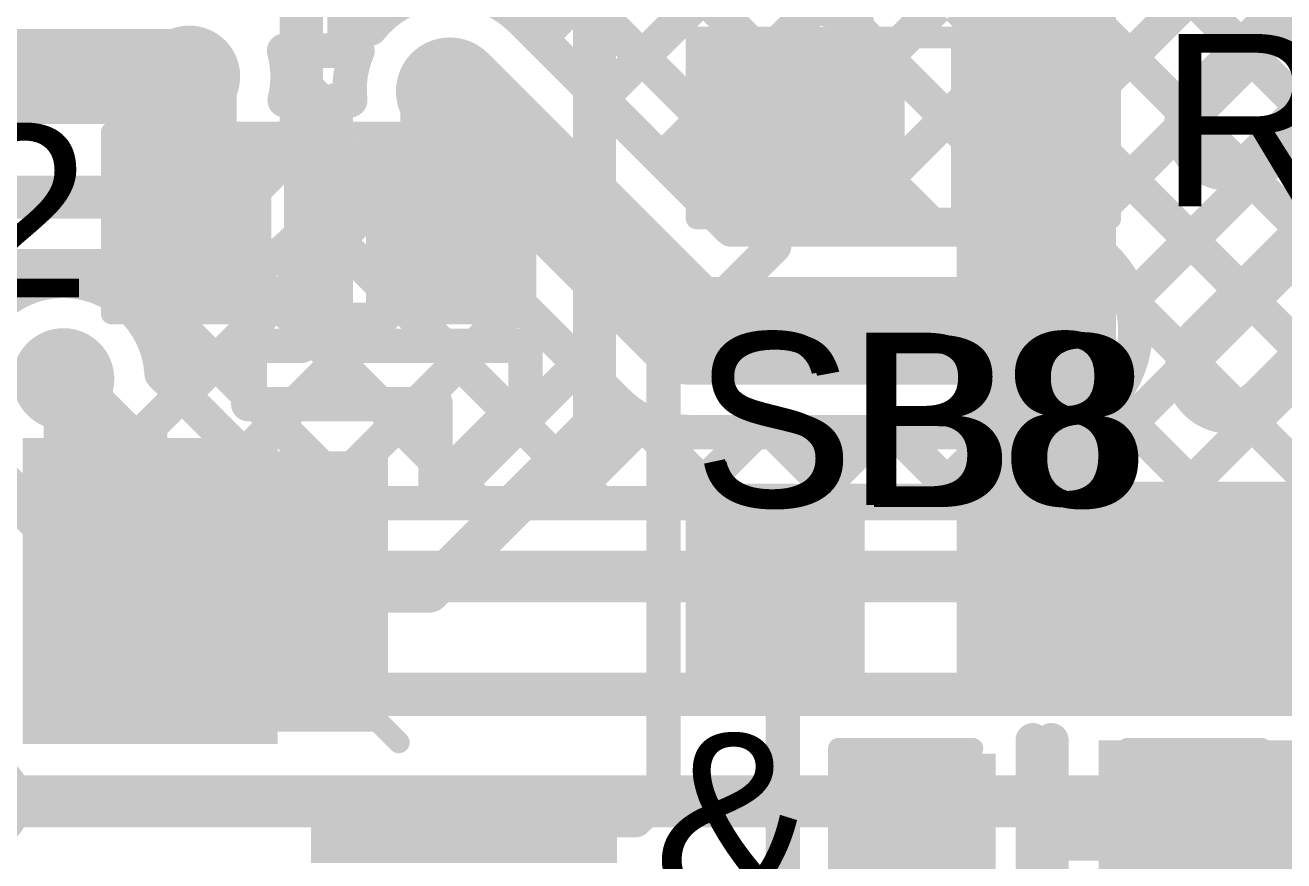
# Model space of a CAD drawing. Header units: millimetres. Extents: x -0.64 to 2.98, y -0.65 to 2.86.
# Drawn here: x 0.7399 to 1.0319, y 1.255 to 1.4489 of the extents above; entities that cross this region are included whole.
import ezdxf

# ---------------------------------------------------------------- set-up
doc = ezdxf.new("R2010")
doc.units = ezdxf.units.MM
doc.header["$MEASUREMENT"] = 0
for name, color, linetype in [('BottomLayer', 5, 'Continuous'), ('BottomSolder', 6, 'Continuous'), ('Mechanical2', 216, 'Continuous'), ('TopLayer', 1, 'Continuous'), ('TopOverlay', 2, 'Continuous'), ('TopPaste', 8, 'Continuous'), ('TopSolder', 216, 'Continuous'), ('ViaHoleLayer', 16, 'Continuous')]:
    doc.layers.add(name, color=color, linetype=linetype)
doc.styles.add('Arial', font='', dxfattribs={"height": 0.2})
doc.styles.get('Arial').set_extended_font_data('Arial')

# ---------------------------------------------------------------- blocks, each defined once
blk = doc.blocks.new('SOLDER_BRIDGE_278')
at = {"layer": 'TopLayer'}
for points in [[(-0.045, -0.0175), (-0.045, 0.0175), (-0.015, 0.0175), (-0.015, -0.0175)], [(0.015, -0.0175), (0.015, 0.0175), (0.045, 0.0175), (0.045, -0.0175)]]:
    blk.add_hatch(color=1, dxfattribs=at).paths.add_polyline_path(points)
at = {"layer": 'TopPaste'}
for points in [[(-0.045, -0.0175), (-0.045, 0.0175), (-0.015, 0.0175), (-0.015, -0.0175)], [(0.015, -0.0175), (0.015, 0.0175), (0.045, 0.0175), (0.045, -0.0175)]]:
    blk.add_hatch(color=8, dxfattribs=at).paths.add_polyline_path(points)
at = {"layer": 'TopSolder'}
for points in [[(-0.049, -0.0215), (-0.049, 0.0215), (-0.011, 0.0215), (-0.011, -0.0215)], [(0.011, -0.0215), (0.011, 0.0215), (0.049, 0.0215), (0.049, -0.0215)]]:
    blk.add_hatch(color=216, dxfattribs=at).paths.add_polyline_path(points)
at = {"layer": 'TopOverlay', "const_width": 0.005}
for points in [[(-0.05, 0.022), (-0.05, -0.022)], [(0.05, 0.022), (-0.05, 0.022)], [(0.05, 0.022), (0.05, -0.022)], [(0.05, -0.022), (-0.05, -0.022)]]:
    blk.add_lwpolyline(points, dxfattribs=at)
at = {"layer": 'TopOverlay', "const_width": 0.0025}
for points in [[(-0.05125, 0.022, 1), (-0.04875, 0.022, 1)], [(-0.05125, 0.022, 1), (-0.04875, 0.022, 1)], [(0.04875, 0.022, 1), (0.05125, 0.022, 1)], [(0.04875, 0.022, 1), (0.05125, 0.022, 1)], [(-0.05125, -0.022, 1), (-0.04875, -0.022, 1)], [(-0.05125, -0.022, 1), (-0.04875, -0.022, 1)], [(0.04875, -0.022, 1), (0.05125, -0.022, 1)], [(0.04875, -0.022, 1), (0.05125, -0.022, 1)]]:
    blk.add_lwpolyline(points, format="xyb", close=True, dxfattribs=at)
at = {"layer": 'TopOverlay'}
blk.add_text('SB8', height=0.04, rotation=-180, dxfattribs=at).set_placement((0.05069, -0.01952))
blk = doc.blocks.new('32TQFP_290')
at = {"layer": 'TopLayer'}
for points in [[(0.09055, -0.02362), (0.15354, -0.02362), (0.15354, -0.03543), (0.09055, -0.03543)], [(0.09055, -0.04331), (0.15354, -0.04331), (0.15354, -0.05512), (0.09055, -0.05512)], [(0.09055, -0.06299), (0.15354, -0.06299), (0.15354, -0.0748), (0.09055, -0.0748)], [(0.0748, -0.09055), (0.0748, -0.15354), (0.06299, -0.15354), (0.06299, -0.09055)]]:
    blk.add_hatch(color=1, dxfattribs=at).paths.add_polyline_path(points)
at = {"layer": 'TopPaste'}
for points in [[(0.09055, -0.02362), (0.15354, -0.02362), (0.15354, -0.03543), (0.09055, -0.03543)], [(0.09055, -0.04331), (0.15354, -0.04331), (0.15354, -0.05512), (0.09055, -0.05512)], [(0.09055, -0.06299), (0.15354, -0.06299), (0.15354, -0.0748), (0.09055, -0.0748)], [(0.0748, -0.09055), (0.0748, -0.15354), (0.06299, -0.15354), (0.06299, -0.09055)]]:
    blk.add_hatch(color=8, dxfattribs=at).paths.add_polyline_path(points)
at = {"layer": 'TopSolder'}
for points in [[(0.08655, -0.01962), (0.15754, -0.01962), (0.15754, -0.03943), (0.08655, -0.03943)], [(0.08655, -0.03931), (0.15754, -0.03931), (0.15754, -0.05912), (0.08655, -0.05912)], [(0.08655, -0.05899), (0.15754, -0.05899), (0.15754, -0.0788), (0.08655, -0.0788)], [(0.0788, -0.08655), (0.0788, -0.15754), (0.05899, -0.15754), (0.05899, -0.08655)]]:
    blk.add_hatch(color=216, dxfattribs=at).paths.add_polyline_path(points)
at = {"layer": 'TopOverlay', "const_width": 0.005}
blk.add_lwpolyline([(0.10895, -0.08494), (0.08694, -0.10694)], dxfattribs=at)
at = {"layer": 'TopOverlay', "const_width": 0.0025}
for points in [[(0.10769, -0.08494, 1), (0.1102, -0.08494, 1)], [(0.08569, -0.10694, 1), (0.08819, -0.10694, 1)]]:
    blk.add_lwpolyline(points, format="xyb", close=True, dxfattribs=at)
blk = doc.blocks.new('R__0603_329')
at = {"layer": 'TopLayer'}
for points in [[(-0.015, 0.0175), (-0.015, -0.0175), (-0.045, -0.0175), (-0.045, 0.0175)], [(0.045, 0.0175), (0.045, -0.0175), (0.015, -0.0175), (0.015, 0.0175)]]:
    blk.add_hatch(color=1, dxfattribs=at).paths.add_polyline_path(points)
at = {"layer": 'TopPaste'}
for points in [[(-0.015, 0.0175), (-0.015, -0.0175), (-0.045, -0.0175), (-0.045, 0.0175)], [(0.045, 0.0175), (0.045, -0.0175), (0.015, -0.0175), (0.015, 0.0175)]]:
    blk.add_hatch(color=8, dxfattribs=at).paths.add_polyline_path(points)
at = {"layer": 'TopSolder'}
for points in [[(-0.011, 0.0215), (-0.011, -0.0215), (-0.049, -0.0215), (-0.049, 0.0215)], [(0.049, 0.0215), (0.049, -0.0215), (0.011, -0.0215), (0.011, 0.0215)]]:
    blk.add_hatch(color=216, dxfattribs=at).paths.add_polyline_path(points)
at = {"layer": 'TopOverlay', "const_width": 0.005}
for points in [[(-0.048, 0.021), (-0.048, -0.021)], [(0.048, 0.021), (-0.048, 0.021)], [(0.048, 0.021), (0.048, -0.021)], [(0.048, -0.021), (-0.048, -0.021)]]:
    blk.add_lwpolyline(points, dxfattribs=at)
at = {"layer": 'TopOverlay', "const_width": 0.0025}
for points in [[(-0.04925, 0.021, 1), (-0.04675, 0.021, 1)], [(-0.04925, 0.021, 1), (-0.04675, 0.021, 1)], [(0.04675, 0.021, 1), (0.04925, 0.021, 1)], [(0.04675, 0.021, 1), (0.04925, 0.021, 1)], [(-0.04925, -0.021, 1), (-0.04675, -0.021, 1)], [(-0.04925, -0.021, 1), (-0.04675, -0.021, 1)], [(0.04675, -0.021, 1), (0.04925, -0.021, 1)], [(0.04675, -0.021, 1), (0.04925, -0.021, 1)]]:
    blk.add_lwpolyline(points, format="xyb", close=True, dxfattribs=at)
blk = doc.blocks.new('R__0603_330')
at = {"layer": 'TopLayer'}
for points in [[(-0.015, 0.0175), (-0.015, -0.0175), (-0.045, -0.0175), (-0.045, 0.0175)], [(0.045, 0.0175), (0.045, -0.0175), (0.015, -0.0175), (0.015, 0.0175)]]:
    blk.add_hatch(color=1, dxfattribs=at).paths.add_polyline_path(points)
at = {"layer": 'TopPaste'}
for points in [[(-0.015, 0.0175), (-0.015, -0.0175), (-0.045, -0.0175), (-0.045, 0.0175)], [(0.045, 0.0175), (0.045, -0.0175), (0.015, -0.0175), (0.015, 0.0175)]]:
    blk.add_hatch(color=8, dxfattribs=at).paths.add_polyline_path(points)
at = {"layer": 'TopSolder'}
for points in [[(-0.011, 0.0215), (-0.011, -0.0215), (-0.049, -0.0215), (-0.049, 0.0215)], [(0.049, 0.0215), (0.049, -0.0215), (0.011, -0.0215), (0.011, 0.0215)]]:
    blk.add_hatch(color=216, dxfattribs=at).paths.add_polyline_path(points)
at = {"layer": 'TopOverlay', "const_width": 0.005}
for points in [[(0.048, 0.021), (-0.048, 0.021)], [(-0.048, 0.021), (-0.048, -0.021)], [(0.048, 0.021), (0.048, -0.021)], [(0.048, -0.021), (-0.048, -0.021)]]:
    blk.add_lwpolyline(points, dxfattribs=at)
at = {"layer": 'TopOverlay', "const_width": 0.0025}
for points in [[(-0.04925, 0.021, 1), (-0.04675, 0.021, 1)], [(-0.04925, 0.021, 1), (-0.04675, 0.021, 1)], [(0.04675, 0.021, 1), (0.04925, 0.021, 1)], [(0.04675, 0.021, 1), (0.04925, 0.021, 1)], [(-0.04925, -0.021, 1), (-0.04675, -0.021, 1)], [(-0.04925, -0.021, 1), (-0.04675, -0.021, 1)], [(0.04675, -0.021, 1), (0.04925, -0.021, 1)], [(0.04675, -0.021, 1), (0.04925, -0.021, 1)]]:
    blk.add_lwpolyline(points, format="xyb", close=True, dxfattribs=at)
blk = doc.blocks.new('CAP_0603_359')
at = {"layer": 'TopLayer'}
for points in [[(-0.015, 0.0175), (-0.015, -0.0175), (-0.045, -0.0175), (-0.045, 0.0175)], [(0.045, 0.0175), (0.045, -0.0175), (0.015, -0.0175), (0.015, 0.0175)]]:
    blk.add_hatch(color=1, dxfattribs=at).paths.add_polyline_path(points)
at = {"layer": 'TopPaste'}
for points in [[(-0.015, 0.0175), (-0.015, -0.0175), (-0.045, -0.0175), (-0.045, 0.0175)], [(0.045, 0.0175), (0.045, -0.0175), (0.015, -0.0175), (0.015, 0.0175)]]:
    blk.add_hatch(color=8, dxfattribs=at).paths.add_polyline_path(points)
at = {"layer": 'TopSolder'}
for points in [[(-0.01264, 0.01986), (-0.01264, -0.01986), (-0.04736, -0.01986), (-0.04736, 0.01986)], [(0.04736, 0.01986), (0.04736, -0.01986), (0.01264, -0.01986), (0.01264, 0.01986)]]:
    blk.add_hatch(color=216, dxfattribs=at).paths.add_polyline_path(points)
at = {"layer": 'TopOverlay', "const_width": 0.005}
for points in [[(-0.049, -0.021), (-0.049, 0.021)], [(-0.049, 0.021), (-0.018, 0.021)], [(0.018, 0.021), (0.049, 0.021)], [(0.049, -0.021), (0.049, 0.021)], [(-0.049, -0.021), (-0.018, -0.021)], [(0.018, -0.021), (0.049, -0.021)]]:
    blk.add_lwpolyline(points, dxfattribs=at)
at = {"layer": 'TopOverlay', "const_width": 0.0025}
for points in [[(-0.05025, 0.021, 1), (-0.04775, 0.021, 1)], [(-0.05025, 0.021, 1), (-0.04775, 0.021, 1)], [(-0.01925, 0.021, 1), (-0.01675, 0.021, 1)], [(0.01675, 0.021, 1), (0.01925, 0.021, 1)], [(0.04775, 0.021, 1), (0.05025, 0.021, 1)], [(0.04775, 0.021, 1), (0.05025, 0.021, 1)], [(-0.05025, -0.021, 1), (-0.04775, -0.021, 1)], [(-0.05025, -0.021, 1), (-0.04775, -0.021, 1)], [(-0.01925, -0.021, 1), (-0.01675, -0.021, 1)], [(0.01675, -0.021, 1), (0.01925, -0.021, 1)], [(0.04775, -0.021, 1), (0.05025, -0.021, 1)], [(0.04775, -0.021, 1), (0.05025, -0.021, 1)]]:
    blk.add_lwpolyline(points, format="xyb", close=True, dxfattribs=at)

msp = doc.modelspace()

# ---------------------------------------------------------------- hatches: boundary and pattern name
at = {"layer": 'BottomLayer'}
h = msp.add_hatch(color=5, dxfattribs=at)
edge = h.paths.add_edge_path()
edge.add_arc((0.778, 1.437), 0.01181, 0, 360)
h = msp.add_hatch(color=5, dxfattribs=at)
edge = h.paths.add_edge_path()
edge.add_arc((0.838, 1.434), 0.01181, 0, 360)
h = msp.add_hatch(color=5, dxfattribs=at)
edge = h.paths.add_edge_path()
edge.add_arc((0.974, 1.378), 0.01181, 0, 360)
h = msp.add_hatch(color=5, dxfattribs=at)
edge = h.paths.add_edge_path()
edge.add_arc((0.7488, 1.3668), 0.01181, 0, 360)
h = msp.add_hatch(color=5, dxfattribs=at)
edge = h.paths.add_edge_path()
edge.add_arc((0.72953, 1.26884), 0.01181, 0, 360)
at = {"layer": 'BottomSolder'}
h = msp.add_hatch(color=6, dxfattribs=at)
edge = h.paths.add_edge_path()
edge.add_arc((0.778, 1.437), 0.00791, 0, 360)
h = msp.add_hatch(color=6, dxfattribs=at)
edge = h.paths.add_edge_path()
edge.add_arc((0.838, 1.434), 0.00791, 0, 360)
h = msp.add_hatch(color=6, dxfattribs=at)
edge = h.paths.add_edge_path()
edge.add_arc((0.974, 1.378), 0.00791, 0, 360)
h = msp.add_hatch(color=6, dxfattribs=at)
edge = h.paths.add_edge_path()
edge.add_arc((0.7488, 1.3668), 0.00791, 0, 360)
at = {"layer": 'TopLayer'}
for points in [[(0.956, 1.294), (0.993, 1.294), (0.993, 1.499), (0.956, 1.499)], [(0.89569, 1.40406), (0.944, 1.40406), (0.944, 1.44606), (0.89569, 1.44606)], [(0.783, 1.285), (0.82414, 1.285), (0.82414, 1.35), (0.783, 1.35)], [(0.96, 1.294), (1.127, 1.294), (1.127, 1.343), (0.96, 1.343)], [(0.989, 1.229), (1.132, 1.229), (1.132, 1.283), (0.989, 1.283)]]:
    msp.add_hatch(color=1, dxfattribs=at).paths.add_polyline_path(points)
h = msp.add_hatch(color=1, dxfattribs=at)
edge = h.paths.add_edge_path()
edge.add_arc((0.778, 1.437), 0.01181, 0, 360)
h = msp.add_hatch(color=1, dxfattribs=at)
edge = h.paths.add_edge_path()
edge.add_arc((0.838, 1.434), 0.01181, 0, 360)
h = msp.add_hatch(color=1, dxfattribs=at)
edge = h.paths.add_edge_path()
edge.add_arc((0.974, 1.378), 0.01181, 0, 360)
h = msp.add_hatch(color=1, dxfattribs=at)
edge = h.paths.add_edge_path()
edge.add_arc((0.7488, 1.3668), 0.01181, 0, 360)
h = msp.add_hatch(color=1, dxfattribs=at)
edge = h.paths.add_edge_path()
edge.add_arc((0.72953, 1.26884), 0.01181, 0, 360)
at = {"layer": 'TopSolder'}
h = msp.add_hatch(color=216, dxfattribs=at)
edge = h.paths.add_edge_path()
edge.add_arc((0.778, 1.437), 0.00791, 0, 360)
h = msp.add_hatch(color=216, dxfattribs=at)
edge = h.paths.add_edge_path()
edge.add_arc((0.838, 1.434), 0.00791, 0, 360)
h = msp.add_hatch(color=216, dxfattribs=at)
edge = h.paths.add_edge_path()
edge.add_arc((0.974, 1.378), 0.00791, 0, 360)
h = msp.add_hatch(color=216, dxfattribs=at)
edge = h.paths.add_edge_path()
edge.add_arc((0.7488, 1.3668), 0.00791, 0, 360)
at = {"layer": 'ViaHoleLayer'}
h = msp.add_hatch(color=16, dxfattribs=at)
edge = h.paths.add_edge_path()
edge.add_arc((0.778, 1.437), 0.00591, 0, 360)
h = msp.add_hatch(color=16, dxfattribs=at)
edge = h.paths.add_edge_path()
edge.add_arc((0.838, 1.434), 0.00591, 0, 360)
h = msp.add_hatch(color=16, dxfattribs=at)
edge = h.paths.add_edge_path()
edge.add_arc((0.974, 1.378), 0.00591, 0, 360)
h = msp.add_hatch(color=16, dxfattribs=at)
edge = h.paths.add_edge_path()
edge.add_arc((0.7488, 1.3668), 0.00591, 0, 360)

# ---------------------------------------------------------------- linework, layer by layer
at = {"layer": 'BottomLayer'}
for points, const_width in [([(0.97763, 1.338), (1.28563, 1.646)], 0.008), ([(1.00591, 1.338), (1.31391, 1.646)], 0.008), ([(1.0342, 1.338), (1.3422, 1.646)], 0.008), ([(0.804, 1.423), (0.804, 1.547)], 0.01), ([(0.82, 1.44813), (0.82, 1.5185)], 0.008), ([(0.98284, 1.39978), (1.08689, 1.50383)], 0.008), ([(0.85929, 1.44594), (0.90936, 1.496)], 0.008), ([(0.99641, 1.38507), (1.09952, 1.48818)], 0.008), ([(0.87905, 1.47377), (0.95131, 1.4015)], 0.008), ([(0.87344, 1.4318), (0.90864, 1.467)], 0.008), ([(0.86689, 1.45764), (0.92303, 1.4015)], 0.008), ([(0.88758, 1.41766), (0.92316, 1.45324)], 0.008), ([(0.95628, 1.4015), (1.00798, 1.4532)], 0.008), ([(1.01185, 1.45409), (1.12795, 1.338)], 0.008), ([(0.85506, 1.45018), (0.90373, 1.4015)], 0.008), ([(0.90172, 1.40351), (0.95121, 1.453)], 0.008), ([(0.92799, 1.4015), (0.97949, 1.453)], 0.008), ([(0.92888, 1.45222), (0.98052, 1.40058)], 0.008), ([(0.95638, 1.453), (1.07138, 1.338)], 0.008), ([(0.98467, 1.453), (1.09966, 1.338)], 0.008), ([(0.59, 1.437), (0.778, 1.437)], 0.022), ([(0.83844, 1.43356), (0.894, 1.378)], 0.025), ([(0.838, 1.43356), (0.83844, 1.43356)], 0.022), ([(0.79, 1.409), (0.804, 1.423)], 0.01), ([(0.82182, 1.41694), (0.87737, 1.3614)], 0.008), ([(0.7765, 1.36314), (0.82606, 1.41271)], 0.008), ([(0.693, 1.409), (0.79, 1.409)], 0.01), ([(0.80133, 1.3977), (0.8153, 1.41167)], 0.008), ([(0.80751, 1.40388), (0.87339, 1.338)], 0.008), ([(0.90373, 1.4015), (0.974, 1.4015)], 0.008), ([(0.79064, 1.349), (0.8402, 1.39856)], 0.008), ([(0.69963, 1.393), (0.79, 1.393)], 0.008), ([(0.73354, 1.393), (0.7391, 1.38744)], 0.008), ([(0.76183, 1.393), (0.81683, 1.338)], 0.008), ([(0.76639, 1.38132), (0.77807, 1.393)], 0.008), ([(0.79011, 1.393), (0.84511, 1.338)], 0.008), ([(0.894, 1.378), (0.974, 1.378)], 0.025), ([(0.80792, 1.338), (0.85434, 1.38442)], 0.008), ([(0.99658, 1.38452), (1.0431, 1.338)], 0.008), ([(0.7488, 1.3668), (0.7946, 1.321)], 0.012), ([(0.83621, 1.338), (0.86849, 1.37028)], 0.008), ([(0.71043, 1.3668), (0.78359, 1.29365)], 0.01), ([(0.77158, 1.36807), (0.80164, 1.338)], 0.008), ([(0.99102, 1.36179), (1.01481, 1.338)], 0.008), ([(0.86449, 1.338), (0.88348, 1.35699)], 0.008), ([(0.88171, 1.35797), (0.90168, 1.338)], 0.008), ([(0.89278, 1.338), (0.90928, 1.3545)], 0.008), ([(0.894, 1.3545), (0.974, 1.3545)], 0.008), ([(0.91346, 1.3545), (0.92996, 1.338)], 0.008), ([(0.92106, 1.338), (0.93756, 1.3545)], 0.008), ([(0.94175, 1.3545), (0.95825, 1.338)], 0.008), ([(0.94935, 1.338), (0.96585, 1.3545)], 0.008), ([(0.97003, 1.3545), (0.98653, 1.338)], 0.008), ([(0.80164, 1.338), (1.145, 1.338)], 0.008), ([(0.7946, 1.321), (1.15204, 1.321)], 0.012), ([(0.78359, 1.29365), (1.156, 1.29365)], 0.01), ([(0.72953, 1.26884), (1.17884, 1.26884)], 0.012)]:
    msp.add_lwpolyline(points, dxfattribs=dict(at, const_width=const_width))
at = {"layer": 'BottomLayer', "const_width": 0.008}
for points in [[(0.93603, 1.453, -0.935286), (0.92109, 1.496)], [(0.82, 1.44813, -0.283041), (0.84314, 1.45659)], [(0.84856, 1.45477, -0.085191), (0.85506, 1.45018)], [(0.81961, 1.4195, -0.142428), (0.8153, 1.41167)], [(0.81961, 1.4195, -0.142116), (0.81531, 1.41169)], [(0.974, 1.4015, -0.414214), (0.9975, 1.378)], [(0.80133, 1.3977, -0.199231), (0.79, 1.393)], [(0.80131, 1.39769, -0.198912), (0.79, 1.393)], [(0.72962, 1.37914, -0.727007), (0.77158, 1.36807)], [(0.9975, 1.378, -0.414214), (0.974, 1.3545)], [(0.894, 1.3545, -0.199188), (0.87737, 1.3614)], [(0.894, 1.3545, -0.198912), (0.87738, 1.36138)]]:
    msp.add_lwpolyline(points, format="xyb", dxfattribs=at)
at = {"layer": 'BottomLayer'}
for points, const_width in [([(0.85306, 1.45018, 1), (0.85706, 1.45018, 1)], 0.004), ([(0.85306, 1.45018, 1), (0.85706, 1.45018, 1)], 0.004), ([(0.92688, 1.45222, 1), (0.93088, 1.45222, 1)], 0.004), ([(0.818, 1.44813, 1), (0.822, 1.44813, 1)], 0.004), ([(0.818, 1.44813, 1), (0.822, 1.44813, 1)], 0.004), ([(0.85729, 1.44594, 1), (0.86129, 1.44594, 1)], 0.004), ([(0.7725, 1.437, 1), (0.7835, 1.437, 1)], 0.011), ([(0.83219, 1.43356, 1), (0.84469, 1.43356, 1)], 0.0125), ([(0.8325, 1.43356, 1), (0.8435, 1.43356, 1)], 0.011), ([(0.83294, 1.43356, 1), (0.84394, 1.43356, 1)], 0.011), ([(0.87144, 1.4318, 1), (0.87544, 1.4318, 1)], 0.004), ([(0.8015, 1.423, 1), (0.8065, 1.423, 1)], 0.005), ([(0.8015, 1.423, 1), (0.8065, 1.423, 1)], 0.005), ([(0.81761, 1.4195, 1), (0.82161, 1.4195, 1)], 0.004), ([(0.81761, 1.4195, 1), (0.82161, 1.4195, 1)], 0.004), ([(0.81982, 1.41694, 1), (0.82382, 1.41694, 1)], 0.004), ([(0.88558, 1.41766, 1), (0.88958, 1.41766, 1)], 0.004), ([(0.82406, 1.41271, 1), (0.82806, 1.41271, 1)], 0.004), ([(0.7875, 1.409, 1), (0.7925, 1.409, 1)], 0.005), ([(0.7875, 1.409, 1), (0.7925, 1.409, 1)], 0.005), ([(0.8133, 1.41167, 1), (0.8173, 1.41167, 1)], 0.004), ([(0.8133, 1.41167, 1), (0.8173, 1.41167, 1)], 0.004), ([(0.81331, 1.41169, 1), (0.81731, 1.41169, 1)], 0.004), ([(0.80551, 1.40388, 1), (0.80951, 1.40388, 1)], 0.004), ([(0.89972, 1.40351, 1), (0.90372, 1.40351, 1)], 0.004), ([(0.90173, 1.4015, 1), (0.90573, 1.4015, 1)], 0.004), ([(0.90173, 1.4015, 1), (0.90573, 1.4015, 1)], 0.004), ([(0.92103, 1.4015, 1), (0.92503, 1.4015, 1)], 0.004), ([(0.92599, 1.4015, 1), (0.92999, 1.4015, 1)], 0.004), ([(0.94931, 1.4015, 1), (0.95331, 1.4015, 1)], 0.004), ([(0.95428, 1.4015, 1), (0.95828, 1.4015, 1)], 0.004), ([(0.972, 1.4015, 1), (0.976, 1.4015, 1)], 0.004), ([(0.972, 1.4015, 1), (0.976, 1.4015, 1)], 0.004), ([(0.97852, 1.40058, 1), (0.98252, 1.40058, 1)], 0.004), ([(0.79931, 1.39769, 1), (0.80331, 1.39769, 1)], 0.004), ([(0.79933, 1.3977, 1), (0.80333, 1.3977, 1)], 0.004), ([(0.79933, 1.3977, 1), (0.80333, 1.3977, 1)], 0.004), ([(0.8382, 1.39856, 1), (0.8422, 1.39856, 1)], 0.004), ([(0.98084, 1.39978, 1), (0.98484, 1.39978, 1)], 0.004), ([(0.75983, 1.393, 1), (0.76383, 1.393, 1)], 0.004), ([(0.77607, 1.393, 1), (0.78007, 1.393, 1)], 0.004), ([(0.788, 1.393, 1), (0.792, 1.393, 1)], 0.004), ([(0.788, 1.393, 1), (0.792, 1.393, 1)], 0.004), ([(0.788, 1.393, 1), (0.792, 1.393, 1)], 0.004), ([(0.78811, 1.393, 1), (0.79211, 1.393, 1)], 0.004), ([(0.7371, 1.38744, 1), (0.7411, 1.38744, 1)], 0.004), ([(0.88775, 1.378, 1), (0.90025, 1.378, 1)], 0.0125), ([(0.88775, 1.378, 1), (0.90025, 1.378, 1)], 0.0125), ([(0.96775, 1.378, 1), (0.98025, 1.378, 1)], 0.0125), ([(0.85234, 1.38442, 1), (0.85634, 1.38442, 1)], 0.004), ([(0.99441, 1.38507, 1), (0.99841, 1.38507, 1)], 0.004), ([(0.99458, 1.38452, 1), (0.99858, 1.38452, 1)], 0.004), ([(0.76439, 1.38132, 1), (0.76839, 1.38132, 1)], 0.004), ([(0.9955, 1.378, 1), (0.9995, 1.378, 1)], 0.004), ([(0.9955, 1.378, 1), (0.9995, 1.378, 1)], 0.004), ([(0.7458, 1.3668, 1), (0.7518, 1.3668, 1)], 0.006), ([(0.86649, 1.37028, 1), (0.87049, 1.37028, 1)], 0.004), ([(0.76958, 1.36807, 1), (0.77358, 1.36807, 1)], 0.004), ([(0.76958, 1.36807, 1), (0.77358, 1.36807, 1)], 0.004), ([(0.7745, 1.36314, 1), (0.7785, 1.36314, 1)], 0.004), ([(0.87537, 1.3614, 1), (0.87937, 1.3614, 1)], 0.004), ([(0.87537, 1.3614, 1), (0.87937, 1.3614, 1)], 0.004), ([(0.87538, 1.36138, 1), (0.87938, 1.36138, 1)], 0.004), ([(0.98902, 1.36179, 1), (0.99302, 1.36179, 1)], 0.004), ([(0.87971, 1.35797, 1), (0.88371, 1.35797, 1)], 0.004), ([(0.88148, 1.35699, 1), (0.88548, 1.35699, 1)], 0.004), ([(0.892, 1.3545, 1), (0.896, 1.3545, 1)], 0.004), ([(0.892, 1.3545, 1), (0.896, 1.3545, 1)], 0.004), ([(0.892, 1.3545, 1), (0.896, 1.3545, 1)], 0.004), ([(0.90728, 1.3545, 1), (0.91128, 1.3545, 1)], 0.004), ([(0.91146, 1.3545, 1), (0.91546, 1.3545, 1)], 0.004), ([(0.93556, 1.3545, 1), (0.93956, 1.3545, 1)], 0.004), ([(0.93975, 1.3545, 1), (0.94375, 1.3545, 1)], 0.004), ([(0.96385, 1.3545, 1), (0.96785, 1.3545, 1)], 0.004), ([(0.96803, 1.3545, 1), (0.97203, 1.3545, 1)], 0.004), ([(0.972, 1.3545, 1), (0.976, 1.3545, 1)], 0.004), ([(0.972, 1.3545, 1), (0.976, 1.3545, 1)], 0.004), ([(0.78864, 1.349, 1), (0.79264, 1.349, 1)], 0.004), ([(0.79964, 1.338, 1), (0.80364, 1.338, 1)], 0.004), ([(0.79964, 1.338, 1), (0.80364, 1.338, 1)], 0.004), ([(0.80592, 1.338, 1), (0.80992, 1.338, 1)], 0.004), ([(0.81483, 1.338, 1), (0.81883, 1.338, 1)], 0.004), ([(0.83421, 1.338, 1), (0.83821, 1.338, 1)], 0.004), ([(0.84311, 1.338, 1), (0.84711, 1.338, 1)], 0.004), ([(0.86249, 1.338, 1), (0.86649, 1.338, 1)], 0.004), ([(0.87139, 1.338, 1), (0.87539, 1.338, 1)], 0.004), ([(0.89078, 1.338, 1), (0.89478, 1.338, 1)], 0.004), ([(0.89968, 1.338, 1), (0.90368, 1.338, 1)], 0.004), ([(0.91906, 1.338, 1), (0.92306, 1.338, 1)], 0.004), ([(0.92796, 1.338, 1), (0.93196, 1.338, 1)], 0.004), ([(0.94735, 1.338, 1), (0.95135, 1.338, 1)], 0.004), ([(0.95625, 1.338, 1), (0.96025, 1.338, 1)], 0.004), ([(0.97563, 1.338, 1), (0.97963, 1.338, 1)], 0.004), ([(0.98453, 1.338, 1), (0.98853, 1.338, 1)], 0.004), ([(1.00391, 1.338, 1), (1.00791, 1.338, 1)], 0.004), ([(1.01281, 1.338, 1), (1.01681, 1.338, 1)], 0.004), ([(1.0322, 1.338, 1), (1.0362, 1.338, 1)], 0.004), ([(0.7916, 1.321, 1), (0.7976, 1.321, 1)], 0.006), ([(0.7916, 1.321, 1), (0.7976, 1.321, 1)], 0.006), ([(0.78109, 1.29365, 1), (0.78609, 1.29365, 1)], 0.005), ([(0.78109, 1.29365, 1), (0.78609, 1.29365, 1)], 0.005)]:
    msp.add_lwpolyline(points, format="xyb", close=True, dxfattribs=dict(at, const_width=const_width))
at = {"layer": 'Mechanical2', "const_width": 0.01}
msp.add_lwpolyline([(1.75783, 2.80917, -6.230382), (0.64896, 2.81029)], format="xyb", dxfattribs=at)
at = {"layer": 'TopLayer'}
for points, const_width in [([(0.815, 1.44698), (0.815, 1.4806)], 0.01), ([(1.01207, 1.43257), (1.06018, 1.48068)], 0.01), ([(1.02621, 1.41843), (1.07432, 1.46654)], 0.01), ([(0.872, 1.356), (0.872, 1.462)], 0.01), ([(1.01228, 1.37621), (1.08846, 1.4524)], 0.01), ([(0.778, 1.403), (0.778, 1.437)], 0.022), ([(0.80001, 1.44298), (0.81703, 1.44298)], 0.008), ([(0.80073, 1.43895), (0.812, 1.42768)], 0.008), ([(0.838, 1.403), (0.838, 1.434)], 0.022), ([(1.02642, 1.36207), (1.1026, 1.43825)], 0.01), ([(0.91432, 1.42569), (0.9157, 1.42431)], 0.022), ([(0.804, 1.3745), (0.804, 1.4315)], 0.008), ([(0.812, 1.3745), (0.812, 1.4315)], 0.008), ([(0.804, 1.41893), (0.812, 1.42693)], 0.008), ([(0.91369, 1.39769), (0.91369, 1.42506)], 0.008), ([(1.01207, 1.41843), (1.01207, 1.41843)], 0.01), ([(1.02621, 1.41843), (1.02621, 1.41843)], 0.01), ([(0.804, 1.40739), (0.812, 1.39939)], 0.008), ([(0.777, 1.364), (0.777, 1.398)], 0.008), ([(0.804, 1.39064), (0.812, 1.39864)], 0.008), ([(0.888, 1.372), (0.91369, 1.39769)], 0.008), ([(0.804, 1.37911), (0.82211, 1.361)], 0.008), ([(0.792, 1.364), (0.792, 1.3745)], 0.008), ([(0.792, 1.3745), (0.804, 1.3745)], 0.008), ([(0.80264, 1.361), (0.81614, 1.3745)], 0.008), ([(0.812, 1.3745), (0.856, 1.3745)], 0.008), ([(0.83092, 1.361), (0.84442, 1.3745)], 0.008), ([(0.83689, 1.3745), (0.85238, 1.35901)], 0.008), ([(0.856, 1.36263), (0.856, 1.3745)], 0.008), ([(0.888, 1.271), (0.888, 1.372)], 0.008), ([(0.74922, 1.31761), (0.74922, 1.36638)], 0.01), ([(0.76894, 1.35594), (0.777, 1.364)], 0.008), ([(0.83514, 1.34177), (0.856, 1.36263)], 0.008), ([(1.01228, 1.36207), (1.01228, 1.36207)], 0.01), ([(1.02642, 1.36207), (1.02642, 1.36207)], 0.01), ([(0.7917, 1.361), (0.83514, 1.361)], 0.008), ([(0.83514, 1.34177), (0.83514, 1.361)], 0.008), ([(0.83361, 1.31761), (0.872, 1.356)], 0.01), ([(0.76894, 1.31765), (0.76894, 1.35594)], 0.008), ([(0.7689, 1.31761), (0.76894, 1.31765)], 0.008), ([(0.78859, 1.31761), (0.83361, 1.31761)], 0.01), ([(0.91569, 1.25069), (0.91569, 1.31806)], 0.008), ([(0.97369, 1.23156), (0.97369, 1.283)], 0.008), ([(0.97369, 1.27749), (0.978, 1.2818)], 0.008), ([(0.978, 1.2204), (0.978, 1.283)], 0.008), ([(0.88146, 1.26446), (0.888, 1.271)], 0.008), ([(0.84174, 1.26446), (0.88146, 1.26446)], 0.008), ([(0.97369, 1.26599), (0.978, 1.26168)], 0.008), ([(0.98269, 1.26006), (1.00769, 1.26006)], 0.01), ([(0.94769, 1.23069), (0.94769, 1.26006)], 0.008), ([(1.00769, 1.21069), (1.00769, 1.26006)], 0.008), ([(0.97369, 1.24921), (0.978, 1.25352)], 0.008)]:
    msp.add_lwpolyline(points, dxfattribs=dict(at, const_width=const_width))
for points, const_width in [([(0.8125, 1.44698, 1), (0.8175, 1.44698, 1)], 0.005), ([(0.7725, 1.437, 1), (0.7835, 1.437, 1)], 0.011), ([(0.79801, 1.44298, 1), (0.80201, 1.44298, 1)], 0.004), ([(0.79801, 1.44298, 1), (0.80201, 1.44298, 1)], 0.004), ([(0.81503, 1.44298, 1), (0.81903, 1.44298, 1)], 0.004), ([(0.81503, 1.44298, 1), (0.81903, 1.44298, 1)], 0.004), ([(0.79873, 1.43895, 1), (0.80273, 1.43895, 1)], 0.004), ([(0.8325, 1.434, 1), (0.8435, 1.434, 1)], 0.011), ([(0.79881, 1.437, 1), (0.80281, 1.437, 1)], 0.004), ([(0.79881, 1.437, 1), (0.80281, 1.437, 1)], 0.004), ([(0.90882, 1.42569, 1), (0.91982, 1.42569, 1)], 0.011), ([(1.00957, 1.43257, 1), (1.01457, 1.43257, 1)], 0.005), ([(1.00957, 1.43257, 1), (1.01457, 1.43257, 1)], 0.005), ([(0.79814, 1.4315, 1), (0.80214, 1.4315, 1)], 0.004), ([(0.802, 1.4315, 1), (0.806, 1.4315, 1)], 0.004), ([(0.81, 1.4315, 1), (0.814, 1.4315, 1)], 0.004), ([(0.81333, 1.4315, 1), (0.81733, 1.4315, 1)], 0.004), ([(0.9102, 1.42431, 1), (0.9212, 1.42431, 1)], 0.011), ([(0.81, 1.42768, 1), (0.814, 1.42768, 1)], 0.004), ([(0.81, 1.42693, 1), (0.814, 1.42693, 1)], 0.004), ([(0.91169, 1.42506, 1), (0.91569, 1.42506, 1)], 0.004), ([(0.802, 1.41893, 1), (0.806, 1.41893, 1)], 0.004), ([(1.00957, 1.41843, 1), (1.01457, 1.41843, 1)], 0.005), ([(1.00957, 1.41843, 1), (1.01457, 1.41843, 1)], 0.005), ([(1.00957, 1.41843, 1), (1.01457, 1.41843, 1)], 0.005), ([(1.00957, 1.41843, 1), (1.01457, 1.41843, 1)], 0.005), ([(1.02371, 1.41843, 1), (1.02871, 1.41843, 1)], 0.005), ([(1.02371, 1.41843, 1), (1.02871, 1.41843, 1)], 0.005), ([(1.02371, 1.41843, 1), (1.02871, 1.41843, 1)], 0.005), ([(1.02371, 1.41843, 1), (1.02871, 1.41843, 1)], 0.005), ([(0.7725, 1.403, 1), (0.7835, 1.403, 1)], 0.011), ([(0.8325, 1.403, 1), (0.8435, 1.403, 1)], 0.011), ([(0.802, 1.40739, 1), (0.806, 1.40739, 1)], 0.004), ([(0.775, 1.398, 1), (0.779, 1.398, 1)], 0.004), ([(0.81, 1.39939, 1), (0.814, 1.39939, 1)], 0.004), ([(0.81, 1.39864, 1), (0.814, 1.39864, 1)], 0.004), ([(0.91169, 1.39769, 1), (0.91569, 1.39769, 1)], 0.004), ([(0.91169, 1.39769, 1), (0.91569, 1.39769, 1)], 0.004), ([(0.802, 1.39064, 1), (0.806, 1.39064, 1)], 0.004), ([(0.802, 1.37911, 1), (0.806, 1.37911, 1)], 0.004), ([(1.00978, 1.37621, 1), (1.01478, 1.37621, 1)], 0.005), ([(1.00978, 1.37621, 1), (1.01478, 1.37621, 1)], 0.005), ([(0.79, 1.3745, 1), (0.794, 1.3745, 1)], 0.004), ([(0.79, 1.3745, 1), (0.794, 1.3745, 1)], 0.004), ([(0.802, 1.3745, 1), (0.806, 1.3745, 1)], 0.004), ([(0.802, 1.3745, 1), (0.806, 1.3745, 1)], 0.004), ([(0.81, 1.3745, 1), (0.814, 1.3745, 1)], 0.004), ([(0.81, 1.3745, 1), (0.814, 1.3745, 1)], 0.004), ([(0.81414, 1.3745, 1), (0.81814, 1.3745, 1)], 0.004), ([(0.83489, 1.3745, 1), (0.83889, 1.3745, 1)], 0.004), ([(0.84242, 1.3745, 1), (0.84642, 1.3745, 1)], 0.004), ([(0.854, 1.3745, 1), (0.858, 1.3745, 1)], 0.004), ([(0.854, 1.3745, 1), (0.858, 1.3745, 1)], 0.004), ([(0.886, 1.372, 1), (0.89, 1.372, 1)], 0.004), ([(0.886, 1.372, 1), (0.89, 1.372, 1)], 0.004), ([(0.74672, 1.36638, 1), (0.75172, 1.36638, 1)], 0.005), ([(0.775, 1.364, 1), (0.779, 1.364, 1)], 0.004), ([(0.775, 1.364, 1), (0.779, 1.364, 1)], 0.004), ([(0.79, 1.364, 1), (0.794, 1.364, 1)], 0.004), ([(0.854, 1.36263, 1), (0.858, 1.36263, 1)], 0.004), ([(0.854, 1.36263, 1), (0.858, 1.36263, 1)], 0.004), ([(1.00978, 1.36207, 1), (1.01478, 1.36207, 1)], 0.005), ([(1.00978, 1.36207, 1), (1.01478, 1.36207, 1)], 0.005), ([(1.00978, 1.36207, 1), (1.01478, 1.36207, 1)], 0.005), ([(1.00978, 1.36207, 1), (1.01478, 1.36207, 1)], 0.005), ([(1.02392, 1.36207, 1), (1.02892, 1.36207, 1)], 0.005), ([(1.02392, 1.36207, 1), (1.02892, 1.36207, 1)], 0.005), ([(1.02392, 1.36207, 1), (1.02892, 1.36207, 1)], 0.005), ([(1.02392, 1.36207, 1), (1.02892, 1.36207, 1)], 0.005), ([(0.7897, 1.361, 1), (0.7937, 1.361, 1)], 0.004), ([(0.80064, 1.361, 1), (0.80464, 1.361, 1)], 0.004), ([(0.82011, 1.361, 1), (0.82411, 1.361, 1)], 0.004), ([(0.82892, 1.361, 1), (0.83292, 1.361, 1)], 0.004), ([(0.83314, 1.361, 1), (0.83714, 1.361, 1)], 0.004), ([(0.83314, 1.361, 1), (0.83714, 1.361, 1)], 0.004), ([(0.85038, 1.35901, 1), (0.85438, 1.35901, 1)], 0.004), ([(0.8695, 1.356, 1), (0.8745, 1.356, 1)], 0.005), ([(0.8695, 1.356, 1), (0.8745, 1.356, 1)], 0.005), ([(0.76694, 1.35594, 1), (0.77094, 1.35594, 1)], 0.004), ([(0.76694, 1.35594, 1), (0.77094, 1.35594, 1)], 0.004), ([(0.83314, 1.34177, 1), (0.83714, 1.34177, 1)], 0.004), ([(0.83314, 1.34177, 1), (0.83714, 1.34177, 1)], 0.004), ([(0.74672, 1.31761, 1), (0.75172, 1.31761, 1)], 0.005), ([(0.7669, 1.31761, 1), (0.7709, 1.31761, 1)], 0.004), ([(0.76694, 1.31765, 1), (0.77094, 1.31765, 1)], 0.004), ([(0.76694, 1.31765, 1), (0.77094, 1.31765, 1)], 0.004), ([(0.78609, 1.31761, 1), (0.79109, 1.31761, 1)], 0.005), ([(0.83111, 1.31761, 1), (0.83611, 1.31761, 1)], 0.005), ([(0.83111, 1.31761, 1), (0.83611, 1.31761, 1)], 0.005), ([(0.91369, 1.31806, 1), (0.91769, 1.31806, 1)], 0.004), ([(0.97169, 1.283, 1), (0.97569, 1.283, 1)], 0.004), ([(0.976, 1.283, 1), (0.98, 1.283, 1)], 0.004), ([(0.976, 1.2818, 1), (0.98, 1.2818, 1)], 0.004), ([(0.97169, 1.27749, 1), (0.97569, 1.27749, 1)], 0.004), ([(0.886, 1.271, 1), (0.89, 1.271, 1)], 0.004), ([(0.886, 1.271, 1), (0.89, 1.271, 1)], 0.004), ([(0.83974, 1.26446, 1), (0.84374, 1.26446, 1)], 0.004), ([(0.87946, 1.26446, 1), (0.88346, 1.26446, 1)], 0.004), ([(0.87946, 1.26446, 1), (0.88346, 1.26446, 1)], 0.004), ([(0.97169, 1.26599, 1), (0.97569, 1.26599, 1)], 0.004), ([(0.976, 1.26168, 1), (0.98, 1.26168, 1)], 0.004), ([(0.98019, 1.26006, 1), (0.98519, 1.26006, 1)], 0.005), ([(1.00519, 1.26006, 1), (1.01019, 1.26006, 1)], 0.005), ([(0.94569, 1.26006, 1), (0.94969, 1.26006, 1)], 0.004), ([(1.00569, 1.26006, 1), (1.00969, 1.26006, 1)], 0.004), ([(0.976, 1.25352, 1), (0.98, 1.25352, 1)], 0.004)]:
    msp.add_lwpolyline(points, format="xyb", close=True, dxfattribs=dict(at, const_width=const_width))
for points, const_width in [([(0.80001, 1.44298, -0.066361), (0.80081, 1.437)], 0.008), ([(0.81533, 1.4315, -0.12927), (0.81703, 1.44298)], 0.008), ([(0.80081, 1.437, -0.060953), (0.80014, 1.4315)], 0.008), ([(1.01207, 1.41843, -0.414214), (1.01207, 1.43257)], 0.01), ([(1.02621, 1.41843, -0.414216), (1.01207, 1.41843)], 0.01), ([(1.01228, 1.36207, -0.414214), (1.01228, 1.37621)], 0.01), ([(1.02642, 1.36207, -0.414216), (1.01228, 1.36207)], 0.01)]:
    msp.add_lwpolyline(points, format="xyb", dxfattribs=dict(at, const_width=const_width))

# ---------------------------------------------------------------- block references
for name, p, rotation in [('R__0603_330', (0.94369, 1.42506), 180), ('R__0603_329', (0.808, 1.403), 180), ('SOLDER_BRIDGE_278', (0.94569, 1.31806), 180), ('32TQFP_290', (0.71969, 1.19556), 90)]:
    msp.add_blockref(name, p, dxfattribs=dict(rotation=rotation))
msp.add_blockref('CAP_0603_359', (0.97769, 1.26006))

# ---------------------------------------------------------------- texts
at = {"layer": 'TopOverlay', "style": 'Arial'}
for s, p in [('R1', (1.00299, 1.40686)), ('R2', (0.68377, 1.38573)), ('SB8', (0.895, 1.33711))]:
    msp.add_text(s, height=0.04, dxfattribs=at).set_placement(p)
at = {"layer": 'TopOverlay', "style": 'Arial', "text_generation_flag": 2}
msp.add_text('*', height=0.06, rotation=90, dxfattribs=at).set_placement((1.0804, 1.34406))
at = {"layer": 'TopOverlay', "style": 'Arial'}
msp.add_text('&', height=0.04, rotation=360, dxfattribs=at).set_placement((0.88569, 1.24473))

doc.saveas('drawing.dxf')
